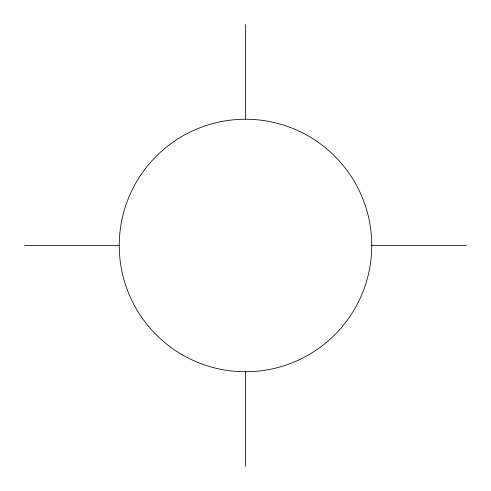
<?xml version="1.0" encoding="UTF-8"?>
<svg xmlns="http://www.w3.org/2000/svg" width="491" height="491" viewBox="0 0 491 491"><rect width="100%" height="100%" fill="white"/><g stroke="black" fill="none" stroke-linecap="round" stroke-linejoin="round"><path stroke-width="0.74" d="M24.55 245.5L119.436 245.5M371.564 245.5L466.45 245.5M245.5 24.55L245.5 119.436M245.5 371.564L245.5 466.45M182.37 354.84A126.255 126.255 0 0 0 371.755 245.5A126.255 126.255 0 0 0 182.37 136.16A126.255 126.255 0 0 0 182.37 354.84"/></g></svg>
